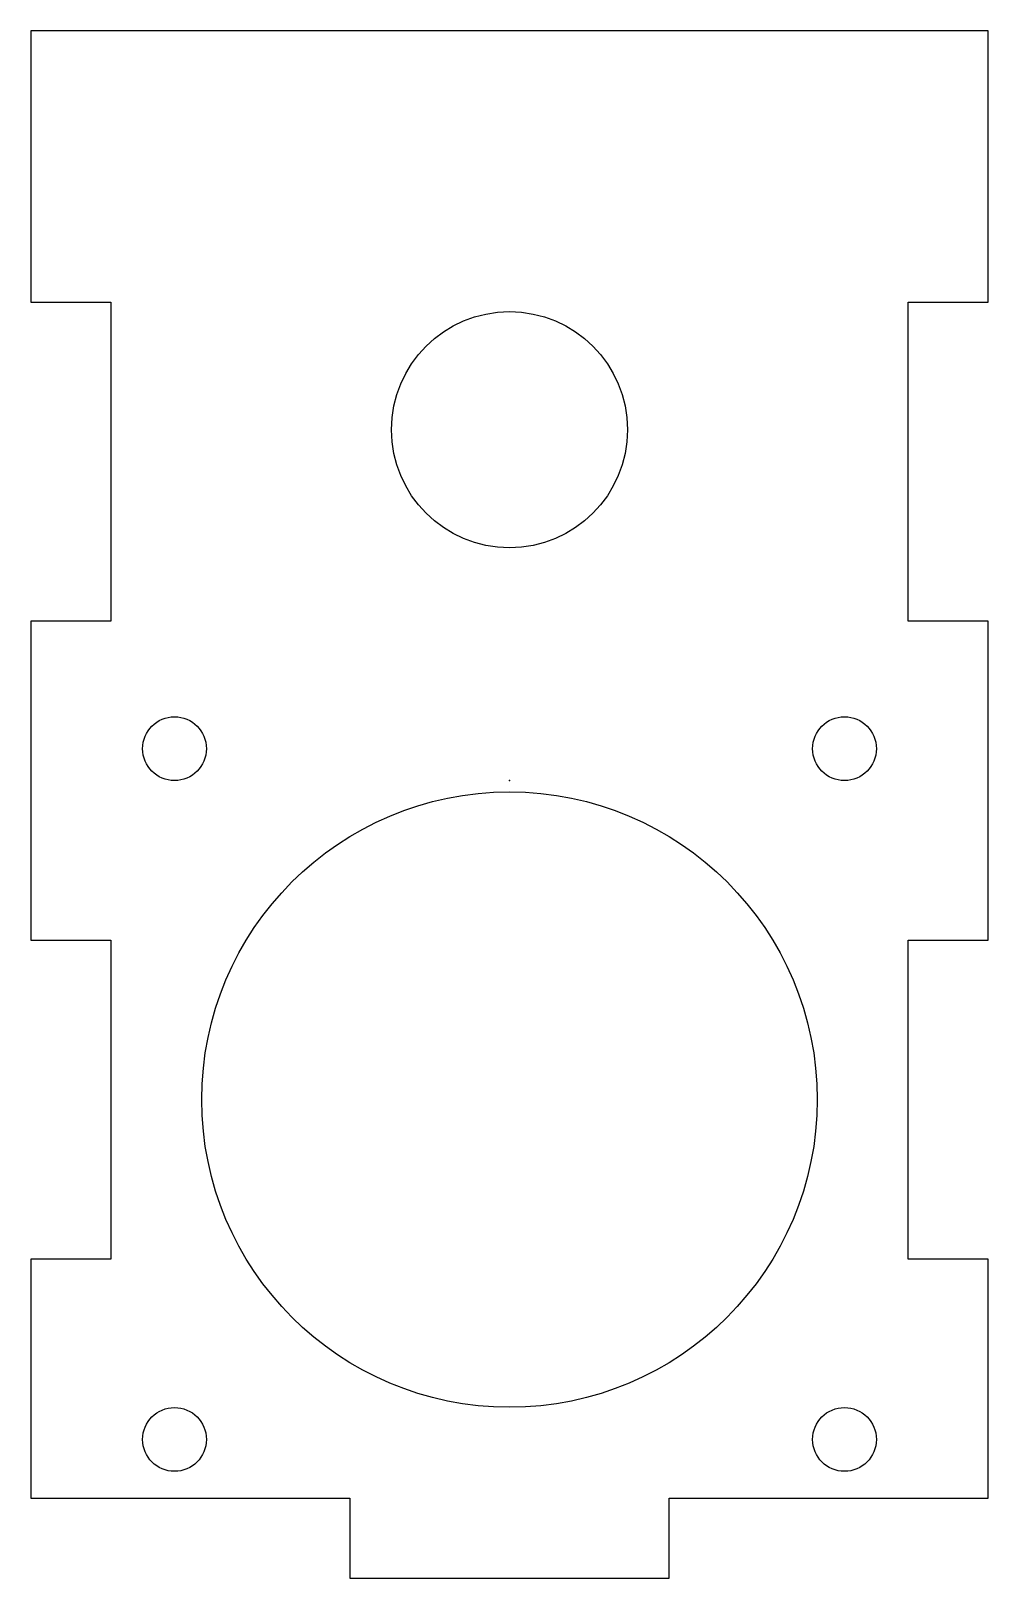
# Model space of a CAD drawing. Header units: inches. Extents: x -1.5 to 1.5, y -2.5 to 2.35.
import ezdxf

# ---------------------------------------------------------------- set-up
doc = ezdxf.new("R2010")
doc.units = ezdxf.units.IN
doc.header["$MEASUREMENT"] = 0
doc.layers.add('C. VCS Circle Side_NEW v1_Sketch1', color=7, linetype='Continuous')

msp = doc.modelspace()

# ---------------------------------------------------------------- linework, layer by layer
at = {"layer": 'C. VCS Circle Side_NEW v1_Sketch1'}
for p, q in [((1.5, 2.35), (-1.5, 2.35)), ((-1.5, 2.35), (-1.5, 1.5)), ((1.5, 1.5), (1.5, 2.35)), ((-1.5, 1.5), (-1.25, 1.5)), ((-1.25, 1.5), (-1.25, 0.5)), ((1.25, 0.5), (1.25, 1.5)), ((1.25, 1.5), (1.5, 1.5)), ((-1.5, 0.5), (-1.5, -0.5)), ((-1.25, 0.5), (-1.5, 0.5)), ((1.5, 0.5), (1.25, 0.5)), ((1.5, -0.5), (1.5, 0.5)), ((-1.5, -0.5), (-1.25, -0.5)), ((-1.25, -0.5), (-1.25, -1.5)), ((1.25, -0.5), (1.5, -0.5)), ((1.25, -1.5), (1.25, -0.5)), ((-1.5, -1.5), (-1.5, -2.25)), ((-1.25, -1.5), (-1.5, -1.5)), ((1.5, -1.5), (1.25, -1.5)), ((1.5, -2.25), (1.5, -1.5)), ((-1.5, -2.25), (-0.5, -2.25)), ((-0.5, -2.25), (-0.5, -2.5)), ((0.5, -2.5), (0.5, -2.25)), ((0.5, -2.25), (1.5, -2.25)), ((-0.5, -2.5), (0.5, -2.5))]:
    msp.add_line(p, q, dxfattribs=at)
for centre, radius in [((0, 1.1), 0.3701), ((-1.05, 0.1), 0.1), ((1.05, 0.1), 0.1), ((0, -1), 0.9646), ((-1.05, -2.0654), 0.1), ((1.05, -2.0654), 0.1)]:
    msp.add_circle(centre, radius, dxfattribs=at)
msp.add_point((0, 0), dxfattribs=at)
msp.add_point((0, 0), dxfattribs=at)

doc.saveas('drawing.dxf')
